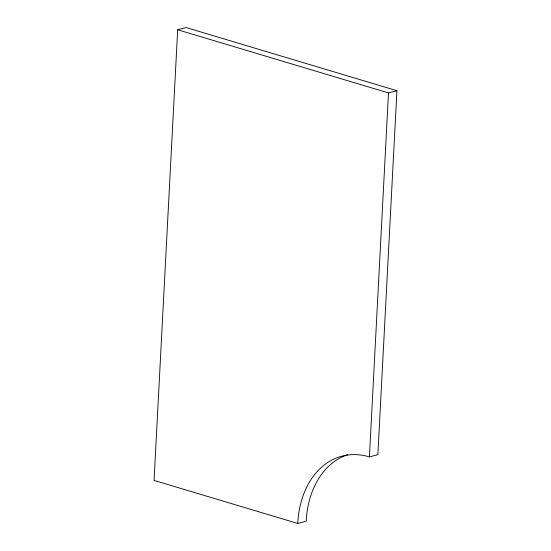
<?xml version="1.0" encoding="UTF-8"?>
<svg xmlns="http://www.w3.org/2000/svg" width="551" height="551" viewBox="0 0 551 551"><rect width="100%" height="100%" fill="white"/><g stroke="black" fill="none" stroke-linecap="round" stroke-linejoin="round"><path stroke-width="0.83" d="M297.74 523.45A90.364 65.397 75.3 0 1 369.418 456.903L377.862 454.685L396.934 90.708L186.128 27.55L177.684 29.768L154.066 480.403L297.74 523.45L306.184 521.232A90.364 65.397 75.3 0 1 347.695 454.727M369.418 456.903L388.489 92.933L396.934 90.708M177.684 29.768L388.489 92.933"/></g></svg>
